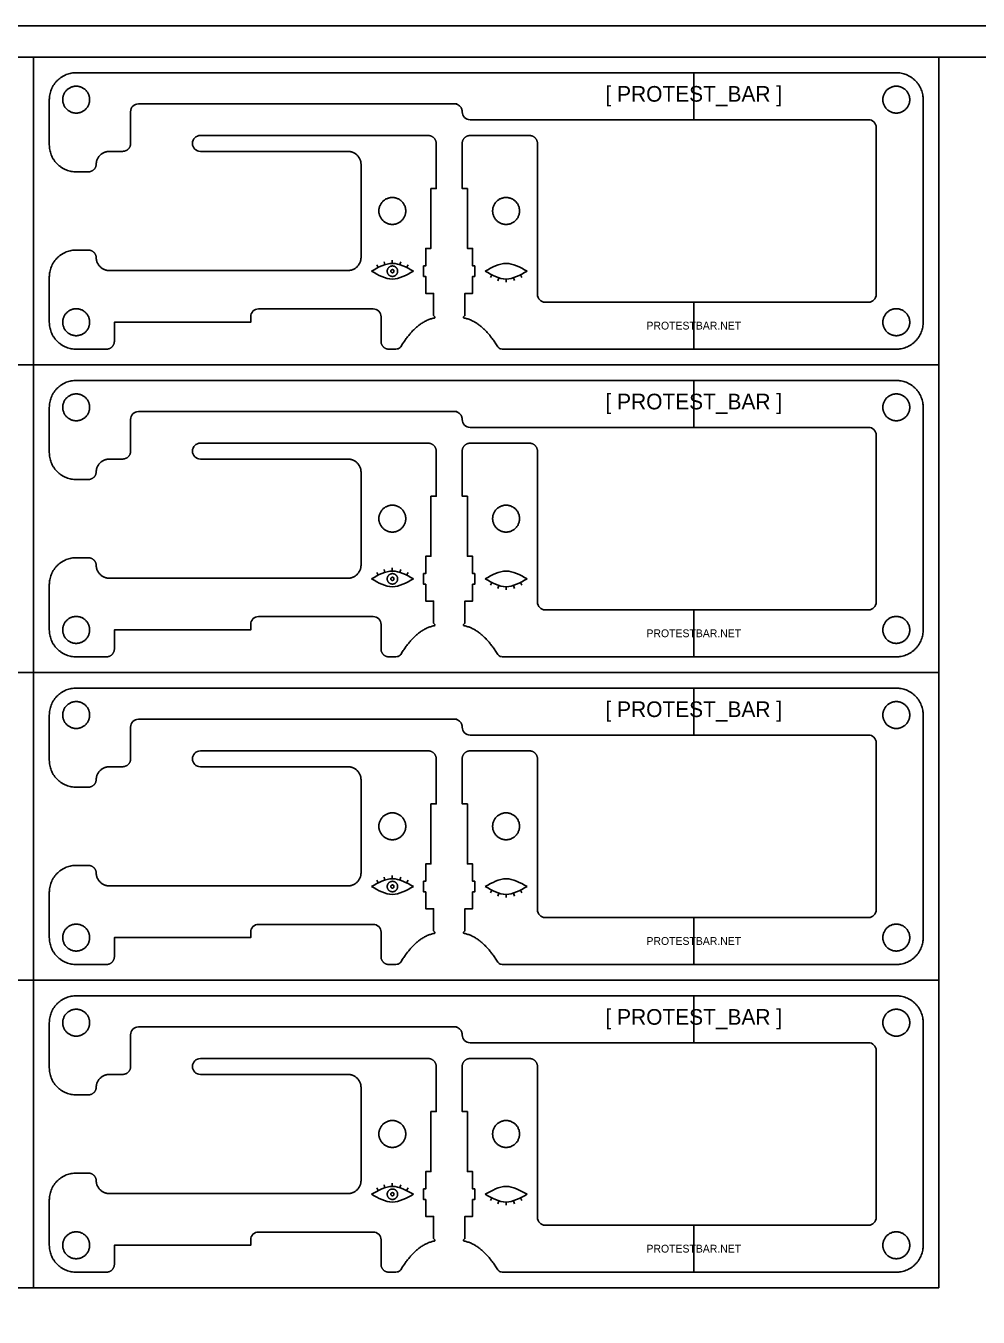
# Model space of a CAD drawing. Header units: millimetres. Extents: x 239 to 3341, y -97 to 676.
# Drawn here: x 1540.7 to 1723.4, y 259.1 to 506.7 of the extents above; entities that cross this region are included whole.
import ezdxf

# ---------------------------------------------------------------- set-up
doc = ezdxf.new("R2010")
doc.units = ezdxf.units.MM
doc.layers.add('Default', color=7, linetype='Continuous')
doc.layers.add('ESP', color=7, linetype='Continuous')

msp = doc.modelspace()

# ---------------------------------------------------------------- linework, layer by layer
at = {"color": 3}
for p, q in [((1608.31, 460.31), (1608.04, 460.84)), ((1609.63, 460.88), (1609.45, 461.44)), ((1611.04, 461.13), (1611.04, 461.72)), ((1612.46, 460.89), (1612.64, 461.45)), ((1613.78, 460.33), (1614.05, 460.86)), ((1630.14, 458.93), (1629.87, 458.4)), ((1631.46, 458.37), (1631.28, 457.8)), ((1632.88, 458.13), (1632.88, 457.53)), ((1634.29, 458.38), (1634.47, 457.81)), ((1635.61, 458.94), (1635.88, 458.41)), ((1608.31, 401.31), (1608.04, 401.84)), ((1609.63, 401.88), (1609.45, 402.44)), ((1611.04, 402.13), (1611.04, 402.72)), ((1612.46, 401.89), (1612.64, 402.45)), ((1613.78, 401.33), (1614.05, 401.86)), ((1630.14, 399.93), (1629.87, 399.4)), ((1631.46, 399.37), (1631.28, 398.8)), ((1632.88, 399.13), (1632.88, 398.53)), ((1634.29, 399.38), (1634.47, 398.81)), ((1635.61, 399.94), (1635.88, 399.41)), ((1608.31, 342.31), (1608.04, 342.84)), ((1609.63, 342.88), (1609.45, 343.44)), ((1611.04, 343.13), (1611.04, 343.72)), ((1612.46, 342.89), (1612.64, 343.45)), ((1613.78, 342.33), (1614.05, 342.86)), ((1630.14, 340.93), (1629.87, 340.4)), ((1631.46, 340.37), (1631.28, 339.8)), ((1632.88, 340.13), (1632.88, 339.53)), ((1634.29, 340.38), (1634.47, 339.81)), ((1635.61, 340.94), (1635.88, 340.41)), ((1608.31, 283.31), (1608.04, 283.84)), ((1609.63, 283.88), (1609.45, 284.44)), ((1611.04, 284.13), (1611.04, 284.72)), ((1612.46, 283.89), (1612.64, 284.45)), ((1613.78, 283.33), (1614.05, 283.86)), ((1630.14, 281.93), (1629.87, 281.4)), ((1631.46, 281.37), (1631.28, 280.8)), ((1632.88, 281.13), (1632.88, 280.53)), ((1634.29, 281.38), (1634.47, 280.81)), ((1635.61, 281.94), (1635.88, 281.41))]:
    msp.add_line(p, q, dxfattribs=at)
for points in [[(1607.04, 459.63), (1608.38, 460.38), (1611.06, 461.88), (1613.73, 460.38), (1615.07, 459.63)], [(1628.85, 459.63), (1630.19, 460.38), (1632.86, 461.88), (1635.54, 460.38), (1636.88, 459.63)], [(1615.07, 459.63), (1613.73, 458.88), (1611.06, 457.37), (1608.38, 458.88), (1607.04, 459.63)], [(1636.88, 459.63), (1635.54, 458.88), (1632.86, 457.37), (1630.19, 458.88), (1628.85, 459.63)], [(1607.04, 400.63), (1608.38, 401.38), (1611.06, 402.88), (1613.73, 401.38), (1615.07, 400.63)], [(1628.85, 400.63), (1630.19, 401.38), (1632.86, 402.88), (1635.54, 401.38), (1636.88, 400.63)], [(1615.07, 400.63), (1613.73, 399.88), (1611.06, 398.37), (1608.38, 399.88), (1607.04, 400.63)], [(1636.88, 400.63), (1635.54, 399.88), (1632.86, 398.37), (1630.19, 399.88), (1628.85, 400.63)], [(1607.04, 341.63), (1608.38, 342.38), (1611.06, 343.88), (1613.73, 342.38), (1615.07, 341.63)], [(1628.85, 341.63), (1630.19, 342.38), (1632.86, 343.88), (1635.54, 342.38), (1636.88, 341.63)], [(1615.07, 341.63), (1613.73, 340.88), (1611.06, 339.37), (1608.38, 340.88), (1607.04, 341.63)], [(1636.88, 341.63), (1635.54, 340.88), (1632.86, 339.37), (1630.19, 340.88), (1628.85, 341.63)], [(1607.04, 282.63), (1608.38, 283.38), (1611.06, 284.88), (1613.73, 283.38), (1615.07, 282.63)], [(1615.07, 282.63), (1613.73, 281.88), (1611.06, 280.37), (1608.38, 281.88), (1607.04, 282.63)], [(1628.85, 282.63), (1630.19, 283.38), (1632.86, 284.88), (1635.54, 283.38), (1636.88, 282.63)], [(1636.88, 282.63), (1635.54, 281.88), (1632.86, 280.37), (1630.19, 281.88), (1628.85, 282.63)]]:
    msp.add_open_spline(points, degree=3, dxfattribs=at)
for points, knots in [([(1612.06, 459.63), (1612.06, 460.63), (1611.06, 460.63), (1610.06, 460.63), (1610.06, 459.63), (1610.06, 458.63), (1611.06, 458.63), (1612.06, 458.63), (1612.06, 459.63)], [0, 0, 0, 1.570796, 1.570796, 3.141593, 3.141593, 4.712389, 4.712389, 6.283185, 6.283185, 6.283185]), ([(1611.36, 459.63), (1611.36, 459.93), (1611.06, 459.93), (1610.76, 459.93), (1610.76, 459.63), (1610.76, 459.33), (1611.06, 459.33), (1611.36, 459.33), (1611.36, 459.63)], [0, 0, 0, 0.471239, 0.471239, 0.942478, 0.942478, 1.413717, 1.413717, 1.884956, 1.884956, 1.884956]), ([(1612.06, 400.63), (1612.06, 401.63), (1611.06, 401.63), (1610.06, 401.63), (1610.06, 400.63), (1610.06, 399.63), (1611.06, 399.63), (1612.06, 399.63), (1612.06, 400.63)], [0, 0, 0, 1.570796, 1.570796, 3.141593, 3.141593, 4.712389, 4.712389, 6.283185, 6.283185, 6.283185]), ([(1611.36, 400.63), (1611.36, 400.93), (1611.06, 400.93), (1610.76, 400.93), (1610.76, 400.63), (1610.76, 400.33), (1611.06, 400.33), (1611.36, 400.33), (1611.36, 400.63)], [0, 0, 0, 0.471239, 0.471239, 0.942478, 0.942478, 1.413717, 1.413717, 1.884956, 1.884956, 1.884956]), ([(1612.06, 341.63), (1612.06, 342.63), (1611.06, 342.63), (1610.06, 342.63), (1610.06, 341.63), (1610.06, 340.63), (1611.06, 340.63), (1612.06, 340.63), (1612.06, 341.63)], [0, 0, 0, 1.570796, 1.570796, 3.141593, 3.141593, 4.712389, 4.712389, 6.283185, 6.283185, 6.283185]), ([(1611.36, 341.63), (1611.36, 341.93), (1611.06, 341.93), (1610.76, 341.93), (1610.76, 341.63), (1610.76, 341.33), (1611.06, 341.33), (1611.36, 341.33), (1611.36, 341.63)], [0, 0, 0, 0.471239, 0.471239, 0.942478, 0.942478, 1.413717, 1.413717, 1.884956, 1.884956, 1.884956]), ([(1612.06, 282.63), (1612.06, 283.63), (1611.06, 283.63), (1610.06, 283.63), (1610.06, 282.63), (1610.06, 281.63), (1611.06, 281.63), (1612.06, 281.63), (1612.06, 282.63)], [0, 0, 0, 1.570796, 1.570796, 3.141593, 3.141593, 4.712389, 4.712389, 6.283185, 6.283185, 6.283185]), ([(1611.36, 282.63), (1611.36, 282.93), (1611.06, 282.93), (1610.76, 282.93), (1610.76, 282.63), (1610.76, 282.33), (1611.06, 282.33), (1611.36, 282.33), (1611.36, 282.63)], [0, 0, 0, 0.471239, 0.471239, 0.942478, 0.942478, 1.413717, 1.413717, 1.884956, 1.884956, 1.884956])]:
    msp.add_rational_spline(points, [1, 0.707106781187, 1, 0.707106781187, 1, 0.707106781187, 1, 0.707106781187, 1], degree=2, knots=knots, dxfattribs=at)
at = {"layer": 'Default', "color": 5}
for p, q in [((1572.73, 484.14), (1572.73, 484.11)), ((1572.73, 425.14), (1572.73, 425.11)), ((1572.73, 366.14), (1572.73, 366.11)), ((1572.73, 307.14), (1572.73, 307.11))]:
    msp.add_line(p, q, dxfattribs=at)
at = {"layer": 'Default', "color": 1}
for points in [[(1547.82, 492.52), (1547.82, 495.1), (1550.4, 495.1), (1552.98, 495.1), (1552.98, 492.52), (1552.98, 489.94), (1550.4, 489.94), (1547.82, 489.94), (1547.82, 492.52)], [(1710.29, 492.52), (1710.29, 495.1), (1707.71, 495.1), (1705.13, 495.1), (1705.13, 492.52), (1705.13, 489.94), (1707.71, 489.94), (1710.29, 489.94), (1710.29, 492.52)], [(1608.46, 471.18), (1608.46, 468.6), (1611.04, 468.6), (1613.62, 468.6), (1613.62, 471.18), (1613.62, 473.76), (1611.04, 473.76), (1608.46, 473.76), (1608.46, 471.18)], [(1635.44, 471.18), (1635.44, 468.6), (1632.86, 468.6), (1630.28, 468.6), (1630.28, 471.18), (1630.28, 473.76), (1632.86, 473.76), (1635.44, 473.76), (1635.44, 471.18)], [(1547.82, 449.84), (1547.82, 447.26), (1550.4, 447.26), (1552.98, 447.26), (1552.98, 449.84), (1552.98, 452.42), (1550.4, 452.42), (1547.82, 452.42), (1547.82, 449.84)], [(1710.29, 449.84), (1710.29, 447.26), (1707.71, 447.26), (1705.13, 447.26), (1705.13, 449.84), (1705.13, 452.42), (1707.71, 452.42), (1710.29, 452.42), (1710.29, 449.84)], [(1547.82, 433.52), (1547.82, 436.1), (1550.4, 436.1), (1552.98, 436.1), (1552.98, 433.52), (1552.98, 430.94), (1550.4, 430.94), (1547.82, 430.94), (1547.82, 433.52)], [(1710.29, 433.52), (1710.29, 436.1), (1707.71, 436.1), (1705.13, 436.1), (1705.13, 433.52), (1705.13, 430.94), (1707.71, 430.94), (1710.29, 430.94), (1710.29, 433.52)], [(1608.46, 412.18), (1608.46, 409.6), (1611.04, 409.6), (1613.62, 409.6), (1613.62, 412.18), (1613.62, 414.76), (1611.04, 414.76), (1608.46, 414.76), (1608.46, 412.18)], [(1635.44, 412.18), (1635.44, 409.6), (1632.86, 409.6), (1630.28, 409.6), (1630.28, 412.18), (1630.28, 414.76), (1632.86, 414.76), (1635.44, 414.76), (1635.44, 412.18)], [(1547.82, 390.84), (1547.82, 388.26), (1550.4, 388.26), (1552.98, 388.26), (1552.98, 390.84), (1552.98, 393.42), (1550.4, 393.42), (1547.82, 393.42), (1547.82, 390.84)], [(1710.29, 390.84), (1710.29, 388.26), (1707.71, 388.26), (1705.13, 388.26), (1705.13, 390.84), (1705.13, 393.42), (1707.71, 393.42), (1710.29, 393.42), (1710.29, 390.84)], [(1547.82, 374.52), (1547.82, 377.1), (1550.4, 377.1), (1552.98, 377.1), (1552.98, 374.52), (1552.98, 371.94), (1550.4, 371.94), (1547.82, 371.94), (1547.82, 374.52)], [(1710.29, 374.52), (1710.29, 377.1), (1707.71, 377.1), (1705.13, 377.1), (1705.13, 374.52), (1705.13, 371.94), (1707.71, 371.94), (1710.29, 371.94), (1710.29, 374.52)], [(1608.46, 353.18), (1608.46, 350.6), (1611.04, 350.6), (1613.62, 350.6), (1613.62, 353.18), (1613.62, 355.76), (1611.04, 355.76), (1608.46, 355.76), (1608.46, 353.18)], [(1635.44, 353.18), (1635.44, 350.6), (1632.86, 350.6), (1630.28, 350.6), (1630.28, 353.18), (1630.28, 355.76), (1632.86, 355.76), (1635.44, 355.76), (1635.44, 353.18)], [(1547.82, 331.84), (1547.82, 329.26), (1550.4, 329.26), (1552.98, 329.26), (1552.98, 331.84), (1552.98, 334.42), (1550.4, 334.42), (1547.82, 334.42), (1547.82, 331.84)], [(1710.29, 331.84), (1710.29, 329.26), (1707.71, 329.26), (1705.13, 329.26), (1705.13, 331.84), (1705.13, 334.42), (1707.71, 334.42), (1710.29, 334.42), (1710.29, 331.84)], [(1547.82, 315.52), (1547.82, 318.1), (1550.4, 318.1), (1552.98, 318.1), (1552.98, 315.52), (1552.98, 312.94), (1550.4, 312.94), (1547.82, 312.94), (1547.82, 315.52)], [(1710.29, 315.52), (1710.29, 318.1), (1707.71, 318.1), (1705.13, 318.1), (1705.13, 315.52), (1705.13, 312.94), (1707.71, 312.94), (1710.29, 312.94), (1710.29, 315.52)], [(1608.46, 294.18), (1608.46, 291.6), (1611.04, 291.6), (1613.62, 291.6), (1613.62, 294.18), (1613.62, 296.76), (1611.04, 296.76), (1608.46, 296.76), (1608.46, 294.18)], [(1635.44, 294.18), (1635.44, 291.6), (1632.86, 291.6), (1630.28, 291.6), (1630.28, 294.18), (1630.28, 296.76), (1632.86, 296.76), (1635.44, 296.76), (1635.44, 294.18)], [(1547.82, 272.84), (1547.82, 270.26), (1550.4, 270.26), (1552.98, 270.26), (1552.98, 272.84), (1552.98, 275.42), (1550.4, 275.42), (1547.82, 275.42), (1547.82, 272.84)], [(1710.29, 272.84), (1710.29, 270.26), (1707.71, 270.26), (1705.13, 270.26), (1705.13, 272.84), (1705.13, 275.42), (1707.71, 275.42), (1710.29, 275.42), (1710.29, 272.84)]]:
    msp.add_rational_spline(points, [1, 0.707106781187, 1, 0.707106781187, 1, 0.707106781187, 1, 0.707106781187, 1], degree=2, knots=[0, 0, 0, 4.052164, 4.052164, 8.104327, 8.104327, 12.156491, 12.156491, 16.208655, 16.208655, 16.208655], dxfattribs=at)
at = {"layer": 'ESP'}
for p, q in [((1668.87, 488.68), (1668.87, 497.68)), ((1668.87, 453.68), (1668.87, 444.68)), ((1668.87, 429.68), (1668.87, 438.68)), ((1668.87, 394.68), (1668.87, 385.68)), ((1668.87, 370.68), (1668.87, 379.68)), ((1668.87, 335.68), (1668.87, 326.68)), ((1668.87, 311.68), (1668.87, 320.68)), ((1668.87, 276.68), (1668.87, 267.68))]:
    msp.add_line(p, q, dxfattribs=at)
at = {"layer": 'ESP', "color": 5}
for p, q in [((1545.24, 492.52), (1545.24, 483.84)), ((1712.87, 449.84), (1712.87, 492.52)), ((1637.37, 485.64), (1625.95, 485.64)), ((1550.4, 478.68), (1552.74, 478.68)), ((1605.04, 480.07), (1605.04, 462.29)), ((1552.74, 463.68), (1550.4, 463.68)), ((1545.24, 458.52), (1545.24, 449.84)), ((1602.5, 459.75), (1556.78, 459.75)), ((1550.4, 444.68), (1556.22, 444.68)), ((1610.37, 444.68), (1611.04, 444.68)), ((1545.24, 433.52), (1545.24, 424.84)), ((1712.87, 390.84), (1712.87, 433.52)), ((1637.37, 426.64), (1625.95, 426.64)), ((1605.04, 421.07), (1605.04, 403.29)), ((1550.4, 419.68), (1552.74, 419.68)), ((1552.74, 404.68), (1550.4, 404.68)), ((1545.24, 399.52), (1545.24, 390.84)), ((1602.5, 400.75), (1556.78, 400.75)), ((1550.4, 385.68), (1556.22, 385.68)), ((1610.37, 385.68), (1611.04, 385.68)), ((1545.24, 374.52), (1545.24, 365.84)), ((1712.87, 331.84), (1712.87, 374.52)), ((1637.37, 367.64), (1625.95, 367.64)), ((1605.04, 362.07), (1605.04, 344.29)), ((1550.4, 360.68), (1552.74, 360.68)), ((1552.74, 345.68), (1550.4, 345.68)), ((1602.5, 341.75), (1556.78, 341.75)), ((1545.24, 340.52), (1545.24, 331.84)), ((1550.4, 326.68), (1556.22, 326.68)), ((1610.37, 326.68), (1611.04, 326.68)), ((1545.24, 315.52), (1545.24, 306.84)), ((1712.87, 272.84), (1712.87, 315.52)), ((1637.37, 308.64), (1625.95, 308.64)), ((1605.04, 303.07), (1605.04, 285.29)), ((1550.4, 301.68), (1552.74, 301.68)), ((1552.74, 286.68), (1550.4, 286.68)), ((1602.5, 282.75), (1556.78, 282.75)), ((1545.24, 281.52), (1545.24, 272.84)), ((1550.4, 267.68), (1556.22, 267.68)), ((1610.37, 267.68), (1611.04, 267.68))]:
    msp.add_line(p, q, dxfattribs=at)
at = {"layer": 'ESP', "color": 7}
for points in [[(1188.97, 49.68), (2001.97, 49.68), (2001.97, 506.68), (1188.97, 506.68)], [(1194.97, 55.68), (1995.97, 55.68), (1995.97, 500.68), (1194.97, 500.68)]]:
    msp.add_lwpolyline(points, close=True, dxfattribs=at)
at = {"layer": 'ESP'}
for points in [[(1188.97, 506.68), (1950.97, 506.68), (1950.97, 214.58), (1188.97, 214.58)], [(1368.6, 441.68), (1542.24, 441.68), (1542.24, 500.68), (1368.6, 500.68)], [(1542.24, 441.68), (1715.87, 441.68), (1715.87, 500.68), (1542.24, 500.68)], [(1368.6, 382.68), (1542.24, 382.68), (1542.24, 441.68), (1368.6, 441.68)], [(1542.24, 382.68), (1715.87, 382.68), (1715.87, 441.68), (1542.24, 441.68)], [(1368.6, 323.68), (1542.24, 323.68), (1542.24, 382.68), (1368.6, 382.68)], [(1542.24, 323.68), (1715.87, 323.68), (1715.87, 382.68), (1542.24, 382.68)], [(1368.6, 264.68), (1542.24, 264.68), (1542.24, 323.68), (1368.6, 323.68)], [(1542.24, 264.68), (1715.87, 264.68), (1715.87, 323.68), (1542.24, 323.68)]]:
    msp.add_lwpolyline(points, close=True, dxfattribs=at)
at = {"layer": 'ESP', "color": 5}
for points in [[(1707.71, 497.68), (1668.87, 497.68), (1550.4, 497.68)], [(1560.83, 484.11), (1560.83, 487.18), (1560.83, 490.21)], [(1625.95, 488.68), (1638.87, 488.68), (1668.87, 488.68), (1702.37, 488.68)], [(1703.87, 487.18), (1703.87, 455.18)], [(1619.21, 450.66), (1619.21, 450.87), (1618.96, 451.13), (1618.96, 455.37), (1617.46, 455.37), (1617.46, 458.61), (1617.05, 458.61), (1617.05, 460.64), (1617.46, 460.64), (1617.46, 463.98), (1618.45, 463.98), (1618.45, 475.47), (1619.45, 475.47), (1619.45, 484.14)], [(1624.45, 484.14), (1624.45, 475.47), (1625.45, 475.47), (1625.45, 463.98), (1626.45, 463.98), (1626.45, 460.64), (1626.86, 460.64), (1626.86, 458.61), (1626.45, 458.61), (1626.45, 455.37), (1624.95, 455.37), (1624.95, 451.13), (1624.7, 450.87), (1624.7, 450.66)], [(1638.87, 455.18), (1638.87, 484.14)], [(1702.37, 453.68), (1668.87, 453.68), (1640.37, 453.68)], [(1557.72, 446.18), (1557.72, 446.59), (1557.72, 449.84), (1583.87, 449.84), (1583.87, 450.88)], [(1585.37, 452.38), (1607.37, 452.38)], [(1608.87, 450.88), (1608.87, 449.84), (1608.87, 446.99), (1608.87, 446.18)], [(1632.87, 444.68), (1668.87, 444.68), (1707.71, 444.68)], [(1707.71, 438.68), (1668.87, 438.68), (1550.4, 438.68)], [(1560.83, 425.11), (1560.83, 428.18), (1560.83, 431.21)], [(1625.95, 429.68), (1638.87, 429.68), (1668.87, 429.68), (1702.37, 429.68)], [(1703.87, 428.18), (1703.87, 396.18)], [(1619.21, 391.66), (1619.21, 391.87), (1618.96, 392.13), (1618.96, 396.37), (1617.46, 396.37), (1617.46, 399.61), (1617.05, 399.61), (1617.05, 401.64), (1617.46, 401.64), (1617.46, 404.98), (1618.45, 404.98), (1618.45, 416.47), (1619.45, 416.47), (1619.45, 425.14)], [(1624.45, 425.14), (1624.45, 416.47), (1625.45, 416.47), (1625.45, 404.98), (1626.45, 404.98), (1626.45, 401.64), (1626.86, 401.64), (1626.86, 399.61), (1626.45, 399.61), (1626.45, 396.37), (1624.95, 396.37), (1624.95, 392.13), (1624.7, 391.87), (1624.7, 391.66)], [(1638.87, 396.18), (1638.87, 425.14)], [(1702.37, 394.68), (1668.87, 394.68), (1640.37, 394.68)], [(1557.72, 387.18), (1557.72, 387.59), (1557.72, 390.84), (1583.87, 390.84), (1583.87, 391.88)], [(1585.37, 393.38), (1607.37, 393.38)], [(1608.87, 391.88), (1608.87, 390.84), (1608.87, 387.99), (1608.87, 387.18)], [(1632.87, 385.68), (1668.87, 385.68), (1707.71, 385.68)], [(1707.71, 379.68), (1668.87, 379.68), (1550.4, 379.68)], [(1560.83, 366.11), (1560.83, 369.18), (1560.83, 372.21)], [(1625.95, 370.68), (1638.87, 370.68), (1668.87, 370.68), (1702.37, 370.68)], [(1703.87, 369.18), (1703.87, 337.18)], [(1619.21, 332.66), (1619.21, 332.87), (1618.96, 333.13), (1618.96, 337.37), (1617.46, 337.37), (1617.46, 340.61), (1617.05, 340.61), (1617.05, 342.64), (1617.46, 342.64), (1617.46, 345.98), (1618.45, 345.98), (1618.45, 357.47), (1619.45, 357.47), (1619.45, 366.14)], [(1624.45, 366.14), (1624.45, 357.47), (1625.45, 357.47), (1625.45, 345.98), (1626.45, 345.98), (1626.45, 342.64), (1626.86, 342.64), (1626.86, 340.61), (1626.45, 340.61), (1626.45, 337.37), (1624.95, 337.37), (1624.95, 333.13), (1624.7, 332.87), (1624.7, 332.66)], [(1638.87, 337.18), (1638.87, 366.14)], [(1585.37, 334.38), (1607.37, 334.38)], [(1702.37, 335.68), (1668.87, 335.68), (1640.37, 335.68)], [(1557.72, 328.18), (1557.72, 328.59), (1557.72, 331.84), (1583.87, 331.84), (1583.87, 332.88)], [(1608.87, 332.88), (1608.87, 331.84), (1608.87, 328.99), (1608.87, 328.18)], [(1632.87, 326.68), (1668.87, 326.68), (1707.71, 326.68)], [(1707.71, 320.68), (1668.87, 320.68), (1550.4, 320.68)], [(1560.83, 307.11), (1560.83, 310.18), (1560.83, 313.21)], [(1625.95, 311.68), (1638.87, 311.68), (1668.87, 311.68), (1702.37, 311.68)], [(1703.87, 310.18), (1703.87, 278.18)], [(1619.21, 273.66), (1619.21, 273.87), (1618.96, 274.13), (1618.96, 278.37), (1617.46, 278.37), (1617.46, 281.61), (1617.05, 281.61), (1617.05, 283.64), (1617.46, 283.64), (1617.46, 286.98), (1618.45, 286.98), (1618.45, 298.47), (1619.45, 298.47), (1619.45, 307.14)], [(1624.45, 307.14), (1624.45, 298.47), (1625.45, 298.47), (1625.45, 286.98), (1626.45, 286.98), (1626.45, 283.64), (1626.86, 283.64), (1626.86, 281.61), (1626.45, 281.61), (1626.45, 278.37), (1624.95, 278.37), (1624.95, 274.13), (1624.7, 273.87), (1624.7, 273.66)], [(1638.87, 278.18), (1638.87, 307.14)], [(1585.37, 275.38), (1607.37, 275.38)], [(1702.37, 276.68), (1668.87, 276.68), (1640.37, 276.68)], [(1557.72, 269.18), (1557.72, 269.59), (1557.72, 272.84), (1583.87, 272.84), (1583.87, 273.88)], [(1608.87, 273.88), (1608.87, 272.84), (1608.87, 269.99), (1608.87, 269.18)], [(1632.87, 267.68), (1668.87, 267.68), (1707.71, 267.68)]]:
    msp.add_lwpolyline(points, dxfattribs=at)
for points in [[(1624.45, 490.18), (1624.45, 490.21)], [(1624.45, 431.18), (1624.45, 431.21)], [(1624.45, 372.18), (1624.45, 372.21)], [(1624.45, 313.18), (1624.45, 313.21)]]:
    msp.add_lwpolyline(points, close=True, dxfattribs=at)
at = {"layer": 'ESP', "color": 5, "extrusion": (0, 0, -1)}
for centre, start, end in [((-1562.33, 490.21), 360, 90), ((-1702.37, 487.18), 90, 180), ((-1640.37, 455.18), 270, 0), ((-1702.37, 455.18), 180, 270), ((-1585.37, 450.88), 0, 90), ((-1607.37, 450.88), 90, 180), ((-1562.33, 431.21), 360, 90), ((-1702.37, 428.18), 90, 180), ((-1640.37, 396.18), 270, 0), ((-1702.37, 396.18), 180, 270), ((-1585.37, 391.88), 0, 90), ((-1607.37, 391.88), 90, 180), ((-1562.33, 372.21), 360, 90), ((-1702.37, 369.18), 90, 180), ((-1640.37, 337.18), 270, 0), ((-1702.37, 337.18), 180, 270), ((-1585.37, 332.88), 0, 90), ((-1607.37, 332.88), 90, 180), ((-1562.33, 313.21), 360, 90), ((-1702.37, 310.18), 90, 180), ((-1640.37, 278.18), 270, 0), ((-1702.37, 278.18), 180, 270), ((-1585.37, 273.88), 0, 90), ((-1607.37, 273.88), 90, 180)]:
    msp.add_arc(centre, 1.5, start, end, dxfattribs=at)
at = {"layer": 'ESP', "color": 5}
for centre, radius, start, end in [((1625.95, 490.18), 1.5, 180, 270), ((1574.23, 484.13), 1.52, 90, 270), ((1611.04, 455.13), 10.45, 270, 275.0479), ((1611.88, 445.63), 0.914, 275.0479, 328.5465), ((1632.03, 445.63), 0.914, 211.4535, 264.953), ((1632.87, 455.13), 10.45, 264.953, 270), ((1625.95, 431.18), 1.5, 180, 270), ((1574.23, 425.13), 1.52, 90, 270), ((1611.04, 396.13), 10.45, 270, 275.0479), ((1611.88, 386.63), 0.914, 275.0479, 328.5465), ((1632.03, 386.63), 0.914, 211.4535, 264.953), ((1632.87, 396.13), 10.45, 264.953, 270), ((1625.95, 372.18), 1.5, 180, 270), ((1574.23, 366.13), 1.52, 90, 270), ((1611.88, 327.63), 0.914, 275.0479, 328.5465), ((1632.03, 327.63), 0.914, 211.4535, 264.953), ((1611.04, 337.13), 10.45, 270, 275.0479), ((1632.87, 337.13), 10.45, 264.953, 270), ((1625.95, 313.18), 1.5, 180, 270), ((1574.23, 307.13), 1.52, 90, 270), ((1611.04, 278.13), 10.45, 270, 275.0479), ((1611.88, 268.63), 0.914, 275.0479, 328.5465), ((1632.03, 268.63), 0.914, 211.4535, 264.953), ((1632.87, 278.13), 10.45, 264.953, 270)]:
    msp.add_arc(centre, radius, start, end, dxfattribs=at)
for points, weights in [([(1550.4, 497.68), (1545.24, 497.68), (1545.24, 492.52)], [1, 0.707106781187, 1]), ([(1712.87, 492.52), (1712.87, 497.68), (1707.71, 497.68)], [1, 0.707106781187, 1]), ([(1619.45, 484.14), (1619.45, 485.64), (1617.95, 485.64)], [1.00000237525, 0.707108460738, 1.00000237525]), ([(1625.95, 485.64), (1624.45, 485.64), (1624.45, 484.14)], [1, 0.707106781186, 1]), ([(1638.87, 484.14), (1638.87, 485.64), (1637.37, 485.64)], [1, 0.707106781186, 1]), ([(1545.24, 483.84), (1545.24, 478.68), (1550.4, 478.68)], [1, 0.707106781186, 1]), ([(1559.33, 482.61), (1560.83, 482.61), (1560.83, 484.11)], [1, 0.707106781187, 1]), ([(1554.24, 480.14), (1554.3, 482.61), (1556.78, 482.61)], [1, 0.716668585461, 1]), ([(1602.5, 482.61), (1605.04, 482.61), (1605.04, 480.07)], [1.00000237525, 0.707108460738, 1.00000237525]), ([(1552.74, 478.68), (1554.2, 478.68), (1554.24, 480.14)], [1, 0.716668585461, 1]), ([(1550.4, 463.68), (1545.24, 463.68), (1545.24, 458.52)], [1.00000237525, 0.707108460739, 1.00000237525]), ([(1554.24, 462.22), (1554.2, 463.68), (1552.74, 463.68)], [1.00000237525, 0.716670287724, 1.00000237525]), ([(1556.78, 459.75), (1554.3, 459.75), (1554.24, 462.22)], [1.00000237525, 0.716670287724, 1.00000237525]), ([(1605.04, 462.29), (1605.04, 459.75), (1602.5, 459.75)], [1.00000237525, 0.707108460738, 1.00000237525]), ([(1545.24, 449.84), (1545.24, 444.68), (1550.4, 444.68)], [1.00000237525, 0.707108460738, 1.00000237525]), ([(1612.66, 445.15), (1615.67, 450.08), (1619.21, 450.66)], [1.00000237525, 0.979066609271, 1.00000237525]), ([(1624.7, 450.66), (1628.23, 450.08), (1631.25, 445.15)], [1, 0.979064273689, 1]), ([(1707.71, 444.68), (1712.87, 444.68), (1712.87, 449.84)], [1, 0.707106781187, 1]), ([(1556.22, 444.68), (1557.72, 444.68), (1557.72, 446.18)], [1.00000237525, 0.707108460738, 1.00000237525]), ([(1608.87, 446.18), (1608.87, 444.68), (1610.37, 444.68)], [1, 0.707106781187, 1]), ([(1550.4, 438.68), (1545.24, 438.68), (1545.24, 433.52)], [1, 0.707106781187, 1]), ([(1712.87, 433.52), (1712.87, 438.68), (1707.71, 438.68)], [1, 0.707106781187, 1]), ([(1619.45, 425.14), (1619.45, 426.64), (1617.95, 426.64)], [1.00000237525, 0.707108460738, 1.00000237525]), ([(1625.95, 426.64), (1624.45, 426.64), (1624.45, 425.14)], [1, 0.707106781186, 1]), ([(1638.87, 425.14), (1638.87, 426.64), (1637.37, 426.64)], [1, 0.707106781186, 1]), ([(1545.24, 424.84), (1545.24, 419.68), (1550.4, 419.68)], [1, 0.707106781186, 1]), ([(1554.24, 421.14), (1554.3, 423.61), (1556.78, 423.61)], [1, 0.716668585461, 1]), ([(1559.33, 423.61), (1560.83, 423.61), (1560.83, 425.11)], [1, 0.707106781187, 1]), ([(1602.5, 423.61), (1605.04, 423.61), (1605.04, 421.07)], [1.00000237525, 0.707108460738, 1.00000237525]), ([(1552.74, 419.68), (1554.2, 419.68), (1554.24, 421.14)], [1, 0.716668585461, 1]), ([(1550.4, 404.68), (1545.24, 404.68), (1545.24, 399.52)], [1.00000237525, 0.707108460739, 1.00000237525]), ([(1554.24, 403.22), (1554.2, 404.68), (1552.74, 404.68)], [1.00000237525, 0.716670287724, 1.00000237525]), ([(1556.78, 400.75), (1554.3, 400.75), (1554.24, 403.22)], [1.00000237525, 0.716670287724, 1.00000237525]), ([(1605.04, 403.29), (1605.04, 400.75), (1602.5, 400.75)], [1.00000237525, 0.707108460738, 1.00000237525]), ([(1612.66, 386.15), (1615.67, 391.08), (1619.21, 391.66)], [1.00000237525, 0.979066609271, 1.00000237525]), ([(1624.7, 391.66), (1628.23, 391.08), (1631.25, 386.15)], [1, 0.979064273689, 1]), ([(1545.24, 390.84), (1545.24, 385.68), (1550.4, 385.68)], [1.00000237525, 0.707108460738, 1.00000237525]), ([(1707.71, 385.68), (1712.87, 385.68), (1712.87, 390.84)], [1, 0.707106781187, 1]), ([(1556.22, 385.68), (1557.72, 385.68), (1557.72, 387.18)], [1.00000237525, 0.707108460738, 1.00000237525]), ([(1608.87, 387.18), (1608.87, 385.68), (1610.37, 385.68)], [1, 0.707106781187, 1]), ([(1550.4, 379.68), (1545.24, 379.68), (1545.24, 374.52)], [1, 0.707106781187, 1]), ([(1712.87, 374.52), (1712.87, 379.68), (1707.71, 379.68)], [1, 0.707106781187, 1]), ([(1619.45, 366.14), (1619.45, 367.64), (1617.95, 367.64)], [1.00000237525, 0.707108460738, 1.00000237525]), ([(1625.95, 367.64), (1624.45, 367.64), (1624.45, 366.14)], [1, 0.707106781186, 1]), ([(1638.87, 366.14), (1638.87, 367.64), (1637.37, 367.64)], [1, 0.707106781186, 1]), ([(1545.24, 365.84), (1545.24, 360.68), (1550.4, 360.68)], [1, 0.707106781186, 1]), ([(1554.24, 362.14), (1554.3, 364.61), (1556.78, 364.61)], [1, 0.716668585461, 1]), ([(1559.33, 364.61), (1560.83, 364.61), (1560.83, 366.11)], [1, 0.707106781187, 1]), ([(1602.5, 364.61), (1605.04, 364.61), (1605.04, 362.07)], [1.00000237525, 0.707108460738, 1.00000237525]), ([(1552.74, 360.68), (1554.2, 360.68), (1554.24, 362.14)], [1, 0.716668585461, 1]), ([(1550.4, 345.68), (1545.24, 345.68), (1545.24, 340.52)], [1.00000237525, 0.707108460739, 1.00000237525]), ([(1554.24, 344.22), (1554.2, 345.68), (1552.74, 345.68)], [1.00000237525, 0.716670287724, 1.00000237525]), ([(1556.78, 341.75), (1554.3, 341.75), (1554.24, 344.22)], [1.00000237525, 0.716670287724, 1.00000237525]), ([(1605.04, 344.29), (1605.04, 341.75), (1602.5, 341.75)], [1.00000237525, 0.707108460738, 1.00000237525]), ([(1545.24, 331.84), (1545.24, 326.68), (1550.4, 326.68)], [1.00000237525, 0.707108460738, 1.00000237525]), ([(1612.66, 327.15), (1615.67, 332.08), (1619.21, 332.66)], [1.00000237525, 0.979066609271, 1.00000237525]), ([(1624.7, 332.66), (1628.23, 332.08), (1631.25, 327.15)], [1, 0.979064273689, 1]), ([(1707.71, 326.68), (1712.87, 326.68), (1712.87, 331.84)], [1, 0.707106781187, 1]), ([(1556.22, 326.68), (1557.72, 326.68), (1557.72, 328.18)], [1.00000237525, 0.707108460738, 1.00000237525]), ([(1608.87, 328.18), (1608.87, 326.68), (1610.37, 326.68)], [1, 0.707106781187, 1]), ([(1550.4, 320.68), (1545.24, 320.68), (1545.24, 315.52)], [1, 0.707106781187, 1]), ([(1712.87, 315.52), (1712.87, 320.68), (1707.71, 320.68)], [1, 0.707106781187, 1]), ([(1559.33, 305.61), (1560.83, 305.61), (1560.83, 307.11)], [1, 0.707106781187, 1]), ([(1619.45, 307.14), (1619.45, 308.64), (1617.95, 308.64)], [1.00000237525, 0.707108460738, 1.00000237525]), ([(1625.95, 308.64), (1624.45, 308.64), (1624.45, 307.14)], [1, 0.707106781186, 1]), ([(1638.87, 307.14), (1638.87, 308.64), (1637.37, 308.64)], [1, 0.707106781186, 1]), ([(1545.24, 306.84), (1545.24, 301.68), (1550.4, 301.68)], [1, 0.707106781186, 1]), ([(1554.24, 303.14), (1554.3, 305.61), (1556.78, 305.61)], [1, 0.716668585461, 1]), ([(1602.5, 305.61), (1605.04, 305.61), (1605.04, 303.07)], [1.00000237525, 0.707108460738, 1.00000237525]), ([(1552.74, 301.68), (1554.2, 301.68), (1554.24, 303.14)], [1, 0.716668585461, 1]), ([(1550.4, 286.68), (1545.24, 286.68), (1545.24, 281.52)], [1.00000237525, 0.707108460739, 1.00000237525]), ([(1554.24, 285.22), (1554.2, 286.68), (1552.74, 286.68)], [1.00000237525, 0.716670287724, 1.00000237525]), ([(1556.78, 282.75), (1554.3, 282.75), (1554.24, 285.22)], [1.00000237525, 0.716670287724, 1.00000237525]), ([(1605.04, 285.29), (1605.04, 282.75), (1602.5, 282.75)], [1.00000237525, 0.707108460738, 1.00000237525]), ([(1545.24, 272.84), (1545.24, 267.68), (1550.4, 267.68)], [1.00000237525, 0.707108460738, 1.00000237525]), ([(1612.66, 268.15), (1615.67, 273.08), (1619.21, 273.66)], [1.00000237525, 0.979066609271, 1.00000237525]), ([(1624.7, 273.66), (1628.23, 273.08), (1631.25, 268.15)], [1, 0.979064273689, 1]), ([(1707.71, 267.68), (1712.87, 267.68), (1712.87, 272.84)], [1, 0.707106781187, 1]), ([(1556.22, 267.68), (1557.72, 267.68), (1557.72, 269.18)], [1.00000237525, 0.707108460738, 1.00000237525]), ([(1608.87, 269.18), (1608.87, 267.68), (1610.37, 267.68)], [1, 0.707106781187, 1])]:
    msp.add_rational_spline(points, weights, degree=2, dxfattribs=at)
for points in [[(1562.33, 491.71), (1592.64, 491.71), (1622.95, 491.71), (1623.58, 491.71), (1624.01, 491.27), (1624.45, 490.83), (1624.45, 490.21)], [(1562.33, 432.71), (1592.64, 432.71), (1622.95, 432.71), (1623.58, 432.71), (1624.01, 432.27), (1624.45, 431.83), (1624.45, 431.21)], [(1562.33, 373.71), (1592.64, 373.71), (1622.95, 373.71), (1623.58, 373.71), (1624.01, 373.27), (1624.45, 372.83), (1624.45, 372.21)], [(1562.33, 314.71), (1592.64, 314.71), (1622.95, 314.71), (1623.58, 314.71), (1624.01, 314.27), (1624.45, 313.83), (1624.45, 313.21)]]:
    msp.add_rational_spline(points, [1, 1, 1, 0.923879532511, 1, 0.923879532511, 1], degree=2, knots=[0, 0, 0, 1, 1, 1.785398, 1.785398, 2.570796, 2.570796, 2.570796], dxfattribs=at)
for points in [[(1617.95, 485.64), (1614.5, 485.64), (1611.04, 485.64), (1590.78, 485.64), (1574.23, 485.64)], [(1617.95, 426.64), (1614.5, 426.64), (1611.04, 426.64), (1590.78, 426.64), (1574.23, 426.64)], [(1617.95, 367.64), (1614.5, 367.64), (1611.04, 367.64), (1590.78, 367.64), (1574.23, 367.64)], [(1617.95, 308.64), (1614.5, 308.64), (1611.04, 308.64), (1590.78, 308.64), (1574.23, 308.64)]]:
    msp.add_open_spline(points, degree=2, knots=[306.178859, 306.178859, 306.178859, 313.096285, 313.096285, 353.601285, 353.601285, 353.601285], dxfattribs=at)
for points in [[(1556.78, 482.61), (1558.15, 482.61), (1559.33, 482.61)], [(1574.23, 482.61), (1586.51, 482.61), (1602.5, 482.61)], [(1556.78, 423.61), (1558.15, 423.61), (1559.33, 423.61)], [(1574.23, 423.61), (1586.51, 423.61), (1602.5, 423.61)], [(1556.78, 364.61), (1558.15, 364.61), (1559.33, 364.61)], [(1574.23, 364.61), (1586.51, 364.61), (1602.5, 364.61)], [(1556.78, 305.61), (1558.15, 305.61), (1559.33, 305.61)], [(1574.23, 305.61), (1586.51, 305.61), (1602.5, 305.61)]]:
    msp.add_open_spline(points, degree=2, dxfattribs=at)

# ---------------------------------------------------------------- texts
at = {"layer": 'ESP', "attachment_point": 5}
for s, width, heights, insert, char_height in [('\\pxqc;{\\C3;[ PROTEST_BAR ]}', 56.4232, [22.85], (1668.87, 493.18), 3), ('\\pxqc;{\\C3;PROTESTBAR.NET}', 65, [0], (1668.87, 449.18), 1.5), ('\\pxqc;{\\C3;[ PROTEST_BAR ]}', 56.4232, [22.85], (1668.87, 434.18), 3), ('\\pxqc;{\\C3;PROTESTBAR.NET}', 65, [0], (1668.87, 390.18), 1.5), ('\\pxqc;{\\C3;[ PROTEST_BAR ]}', 56.4232, [22.85], (1668.87, 375.18), 3), ('\\pxqc;{\\C3;PROTESTBAR.NET}', 65, [0], (1668.87, 331.18), 1.5), ('\\pxqc;{\\C3;[ PROTEST_BAR ]}', 56.4232, [22.85], (1668.87, 316.18), 3), ('\\pxqc;{\\C3;PROTESTBAR.NET}', 65, [0], (1668.87, 272.18), 1.5)]:
    msp.add_mtext_dynamic_manual_height_columns(s, width=width, gutter_width=1, heights=heights, dxfattribs=dict(at, insert=insert, char_height=char_height))

doc.saveas('drawing.dxf')
